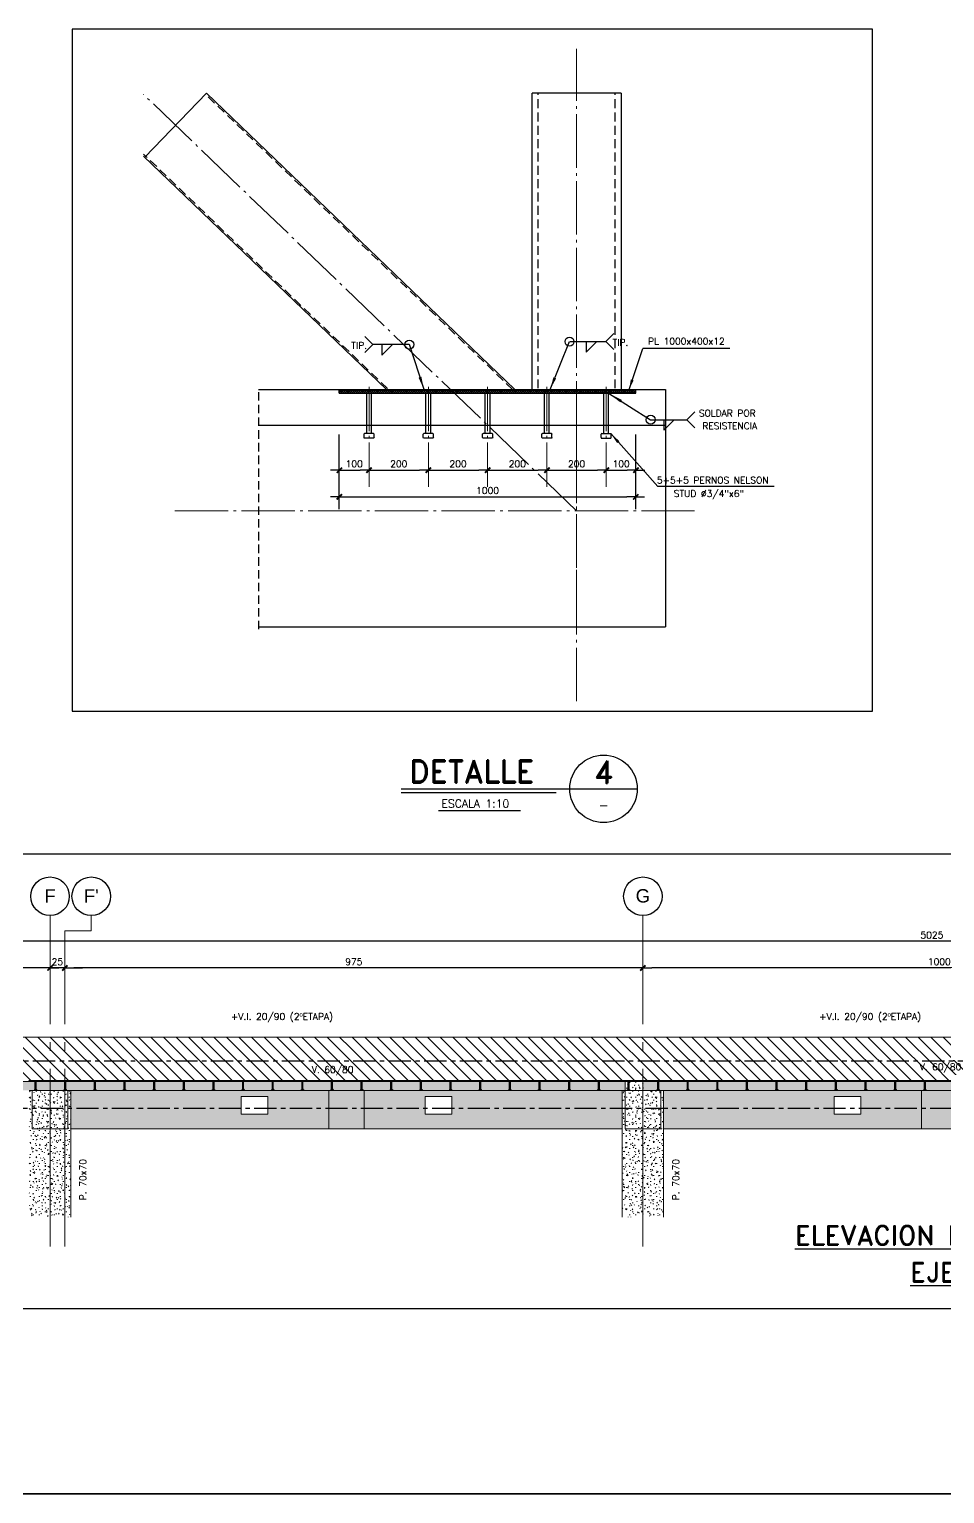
# Model space of a CAD drawing. Extents: x -16871 to 13446, y -24256 to 30894.
# Drawn here: x 1319 to 2863, y 68 to 2538 of the extents above; entities that cross this region are included whole.
import ezdxf
from ezdxf.enums import TextEntityAlignment as Align

# ---------------------------------------------------------------- set-up
doc = ezdxf.new("R2010")
doc.units = 0
doc.header["$LTSCALE"] = 30
doc.header["$MEASUREMENT"] = 0
for name, pattern in [('CENTER', [2, 1.25, -0.25, 0.25, -0.25]), ('DASHED', [0.75, 0.5, -0.25]), ('EJES', [12.5, 10, -1, 0.5, -1]), ('RLE-PROYECCION', [0.71438, 0.47625, -0.23813])]:
    doc.linetypes.add(name, pattern=pattern)
doc.layers.get('0').update_dxf_attribs({"linetype": 'CONTINUOUS'})
doc.layers.add('RLA-ACHURADO', color=30, linetype='RLE-PROYECCION', lineweight=15, transparency=0.7)
for name, color, linetype, lineweight in [('RLA-CONTORNO', 30, 'CONTINUOUS', 15), ('RLA-EJE', 3, 'CONTINUOUS', 25), ('RLA-EJES', 1, 'EJES', 9), ('RLA-TEXTOS-1', 9, 'CONTINUOUS', 9), ('RLA-TITULO', 6, 'CONTINUOUS', 25)]:
    doc.layers.add(name, color=color, linetype=linetype, lineweight=lineweight)
for name, color, linetype in [('RLA-CORTES', 5, 'CONTINUOUS'), ('RLA-COTAS1', 2, 'CONTINUOUS'), ('RLA-COTAS2', 1, 'CONTINUOUS'), ('RLA-FORMATO', 7, 'CONTINUOUS'), ('RLA-HATCH', 1, 'CONTINUOUS'), ('RLA-MUROS', 5, 'CONTINUOUS'), ('RLA-PERFILES', 3, 'CONTINUOUS'), ('RLA-SEGMENTO1', 2, 'DASHED'), ('RLA-SOLDADURAS', 2, 'CONTINUOUS'), ('RLA-TEXTOS', 3, 'CONTINUOUS')]:
    doc.layers.add(name, color=color, linetype=linetype)
doc.styles.add('Arial_1', font='arial.ttf', dxfattribs={"height": 22.5})
doc.styles.add('ROMAND', font='romand', dxfattribs={"height": 31.5})
doc.styles.add('ROMANS', font='romans.shx', dxfattribs={"height": 11.25})
doc.styles.add('SIETE50', font='ROMAND.SHX', dxfattribs={"height": 31.5})
doc.linetypes.add('ZIGZAG', pattern='A,0.0001,-0.2,[131,ltypeshp.shx,S=0.2,R=0,X=-0.2,Y=0],-0.4,[131,ltypeshp.shx,S=0.2,R=180,X=0.2,Y=0],-0.2', length=0.8001)
doc.dimstyles.new('ING-50', dxfattribs={"dimscale": 50, "dimtxt": 0.27, "dimasz": 0.3, "dimexe": 0, "dimexo": 0, "dimgap": 0.1, "dimtad": 1, "dimdec": 1, "dimzin": 12, "dimdsep": 46, "dimtxsty": 'ROMANS', "dimblk": 'TICK1', "dimblk1": 'TICK1', "dimblk2": 'TICK1', "dimcen": 0.09, "dimclrd": 2, "dimclre": 1, "dimclrt": 3, "dimadec": 0, "dimazin": 0, "dimtfac": 1, "dimtdec": 0, "dimtix": 1, "dimtmove": 2, "dimatfit": 3, "dimldrblk": 'TICK1', "dimfxl": 0, "dimfxlon": 1, "dimtolj": 1, "dimtzin": 0, "dimarcsym": 0})
doc.dimstyles.new('ING10M', dxfattribs={"dimscale": 50, "dimtxt": 0.27, "dimasz": 0.3, "dimexe": 0.2, "dimexo": 1, "dimgap": 0.1, "dimtad": 1, "dimdec": 1, "dimlfac": 2, "dimzin": 12, "dimdsep": 46, "dimtxsty": 'ROMANS', "dimblk1": 'TICK1', "dimblk2": 'TICK1', "dimsah": 1, "dimcen": 0.09, "dimse1": 1, "dimse2": 1, "dimclrd": 2, "dimclre": 4, "dimclrt": 3, "dimadec": 0, "dimazin": 0, "dimtfac": 1, "dimtdec": 1, "dimtix": 1, "dimtmove": 2, "dimatfit": 3, "dimldrblk": 'TICK1', "dimfxl": 1, "dimtolj": 1, "dimtzin": 12, "dimarcsym": 0})
pattern_1 = [(0, (923.936, -1722.0096), (20.32, 5.08), [1.676, -13.564, 1.676, -13.564, -81.28]), (0, (923.936, -1722.0096), (20.32, 5.08), [-30.48, 1.676, -28.804, 1.676, -13.564, -35.56]), (0, (923.936, -1722.0096), (20.32, 5.08), [-76.2, 1.676, -8.484, 1.676, -23.724]), (120, (931.556, -1719.4696), (-14.559409, 15.057636), [1.676, -13.564, 1.676, -13.564, -81.28]), (120, (931.556, -1719.4696), (-14.559409, 15.057636), [-30.48, 1.676, -28.804, 1.676, -13.564, -35.56]), (120, (931.556, -1719.4696), (-14.559409, 15.057636), [-76.2, 1.676, -8.484, 1.676, -23.724]), (240, (934.096, -1709.3096), (-5.760591, -20.137636), [1.676, -13.564, 1.676, -13.564, -81.28]), (240, (934.096, -1709.3096), (-5.760591, -20.137636), [-30.48, 1.676, -28.804, 1.676, -13.564, -35.56]), (240, (934.096, -1709.3096), (-5.760591, -20.137636), [-76.2, 1.676, -8.484, 1.676, -23.724])]
pattern_2 = [(0, (923.937, -1722.0096), (20.32, 5.08), [1.676, -13.564, 1.676, -13.564, -81.28]), (0, (923.937, -1722.0096), (20.32, 5.08), [-30.48, 1.676, -28.804, 1.676, -13.564, -35.56]), (0, (923.937, -1722.0096), (20.32, 5.08), [-76.2, 1.676, -8.484, 1.676, -23.724]), (120, (931.557, -1719.4696), (-14.559409, 15.057636), [1.676, -13.564, 1.676, -13.564, -81.28]), (120, (931.557, -1719.4696), (-14.559409, 15.057636), [-30.48, 1.676, -28.804, 1.676, -13.564, -35.56]), (120, (931.557, -1719.4696), (-14.559409, 15.057636), [-76.2, 1.676, -8.484, 1.676, -23.724]), (240, (934.097, -1709.3096), (-5.760591, -20.137636), [1.676, -13.564, 1.676, -13.564, -81.28]), (240, (934.097, -1709.3096), (-5.760591, -20.137636), [-30.48, 1.676, -28.804, 1.676, -13.564, -35.56]), (240, (934.097, -1709.3096), (-5.760591, -20.137636), [-76.2, 1.676, -8.484, 1.676, -23.724])]
pattern_3 = [(315, (923.936, -1722.01), (10.6066, 10.6066), [])]

# ---------------------------------------------------------------- blocks, each defined once
blk = doc.blocks.new('T-DETALL')
at = {"color": 6}
for p, q in [((-154.5, -3.1), (177.6, -3.1)), ((-154.5, -8.1), (63.6, -8.1))]:
    blk.add_line(p, q, dxfattribs=at)
at = {"color": 3}
blk.add_line((-102.1, -33.6), (13.5, -33.6), dxfattribs=at)
blk.add_circle((130.1, -3.1), 47.5, dxfattribs=at)
at = {"color": 6, "style": 'SIETE50'}
blk.add_text('DETALLE', height=31.5, dxfattribs=at).set_placement((-142.7, 5.5))
blk.add_attdef('A', text='', height=31.5, dxfattribs=at).set_placement((130.2, 20.5), align=Align.MIDDLE_CENTER)
at = {"color": 3, "style": 'ROMANS'}
blk.add_attdef('ESCALA', (-97.8, -29.4), '', height=11.2, dxfattribs=at)
blk.add_attdef('-', text='', height=13, dxfattribs=at).set_placement((130.2, -25.9), align=Align.MIDDLE)
blk = doc.blocks.new('A$C056A6877')
at = {"layer": 'RLA-PERFILES'}
for p, q in [((0, 7.5), (0, -7.5)), ((1, 8.5), (7, 8.5)), ((8, 7.5), (8, -7.5)), ((8, 4), (76, 4)), ((1, -8.5), (7, -8.5)), ((8, -4), (76, -4))]:
    blk.add_line(p, q, dxfattribs=at)
for centre, start, end in [((1, 7.5), 90, 180), ((7, 7.5), 0, 90), ((1, -7.5), 180, 270), ((7, -7.5), 270, 0)]:
    blk.add_arc(centre, 1, start, end, dxfattribs=at)
blk = doc.blocks.new('TICK1')
at = {"color": 2}
for points in [[(0, 0), (-1, 0)], [(0, 0), (1, 0)]]:
    blk.add_lwpolyline(points, dxfattribs=at)
at = {"color": 2, "const_width": 0.2}
blk.add_lwpolyline([(-0.3, -0.3), (0.3, 0.3)], dxfattribs=at)
blk = doc.blocks.new('*D52')
at = {"layer": 'RLA-COTAS1', "color": 2, "lineweight": -2, "transparency": 16777216}
blk.add_line((1857.3, 1749.3), (2327.3, 1749.3), dxfattribs=at)
at = {"layer": 'RLA-COTAS1', "color": 2, "lineweight": -2, "transparency": 16777216, "xscale": 15, "yscale": 15, "zscale": 15, "rotation": 180}
blk.add_blockref('TICK1', (1842.3, 1749.3), dxfattribs=at)
at = {"layer": 'RLA-COTAS1', "color": 2, "lineweight": -2, "transparency": 16777216, "xscale": 15, "yscale": 15, "zscale": 15}
blk.add_blockref('TICK1', (2342.3, 1749.3), dxfattribs=at)
at = {"layer": 'RLA-COTAS1', "color": 3, "transparency": 16777216, "insert": (2092.3, 1759.9), "char_height": 11.25, "attachment_point": 5, "style": 'ROMANS'}
blk.add_mtext('\\A1;1000', dxfattribs=at)
blk = doc.blocks.new('*D53')
at = {"layer": 'RLA-COTAS1', "color": 2, "lineweight": -2, "transparency": 16777216}
blk.add_line((2107.5, 1794.3), (2177.5, 1794.3), dxfattribs=at)
at = {"layer": 'RLA-COTAS1', "color": 2, "lineweight": -2, "transparency": 16777216, "xscale": 15, "yscale": 15, "zscale": 15, "rotation": 180}
blk.add_blockref('TICK1', (2092.5, 1794.3), dxfattribs=at)
at = {"layer": 'RLA-COTAS1', "color": 2, "lineweight": -2, "transparency": 16777216, "xscale": 15, "yscale": 15, "zscale": 15}
blk.add_blockref('TICK1', (2192.5, 1794.3), dxfattribs=at)
at = {"layer": 'RLA-COTAS1', "color": 3, "transparency": 16777216, "insert": (2142.5, 1804.9), "char_height": 11.25, "attachment_point": 5, "style": 'ROMANS'}
blk.add_mtext('\\A1;200', dxfattribs=at)
blk = doc.blocks.new('*D47')
at = {"layer": 'RLA-COTAS1', "color": 2, "lineweight": -2, "transparency": 16777216}
blk.add_line((2007.5, 1794.3), (2077.5, 1794.3), dxfattribs=at)
at = {"layer": 'RLA-COTAS1', "color": 2, "lineweight": -2, "transparency": 16777216, "xscale": 15, "yscale": 15, "zscale": 15, "rotation": 180}
blk.add_blockref('TICK1', (1992.5, 1794.3), dxfattribs=at)
at = {"layer": 'RLA-COTAS1', "color": 2, "lineweight": -2, "transparency": 16777216, "xscale": 15, "yscale": 15, "zscale": 15}
blk.add_blockref('TICK1', (2092.5, 1794.3), dxfattribs=at)
at = {"layer": 'RLA-COTAS1', "color": 3, "transparency": 16777216, "insert": (2042.5, 1804.9), "char_height": 11.25, "attachment_point": 5, "style": 'ROMANS'}
blk.add_mtext('\\A1;200', dxfattribs=at)
blk = doc.blocks.new('*D48')
at = {"layer": 'RLA-COTAS1', "color": 2, "lineweight": -2, "transparency": 16777216}
blk.add_line((1907.5, 1794.3), (1977.5, 1794.3), dxfattribs=at)
at = {"layer": 'RLA-COTAS1', "color": 2, "lineweight": -2, "transparency": 16777216, "xscale": 15, "yscale": 15, "zscale": 15, "rotation": 180}
blk.add_blockref('TICK1', (1892.5, 1794.3), dxfattribs=at)
at = {"layer": 'RLA-COTAS1', "color": 2, "lineweight": -2, "transparency": 16777216, "xscale": 15, "yscale": 15, "zscale": 15}
blk.add_blockref('TICK1', (1992.5, 1794.3), dxfattribs=at)
at = {"layer": 'RLA-COTAS1', "color": 3, "transparency": 16777216, "insert": (1942.5, 1804.9), "char_height": 11.25, "attachment_point": 5, "style": 'ROMANS'}
blk.add_mtext('\\A1;200', dxfattribs=at)
blk = doc.blocks.new('*D49')
at = {"layer": 'RLA-COTAS1', "color": 2, "lineweight": -2, "transparency": 16777216}
blk.add_line((1857.5, 1794.3), (1877.5, 1794.3), dxfattribs=at)
at = {"layer": 'RLA-COTAS1', "color": 2, "lineweight": -2, "transparency": 16777216, "xscale": 15, "yscale": 15, "zscale": 15, "rotation": 180}
blk.add_blockref('TICK1', (1842.5, 1794.3), dxfattribs=at)
at = {"layer": 'RLA-COTAS1', "color": 2, "lineweight": -2, "transparency": 16777216, "xscale": 15, "yscale": 15, "zscale": 15}
blk.add_blockref('TICK1', (1892.5, 1794.3), dxfattribs=at)
at = {"layer": 'RLA-COTAS1', "color": 3, "transparency": 16777216, "insert": (1867.5, 1804.9), "char_height": 11.25, "attachment_point": 5, "style": 'ROMANS'}
blk.add_mtext('\\A1;100', dxfattribs=at)
blk = doc.blocks.new('*D50')
at = {"layer": 'RLA-COTAS1', "color": 2, "lineweight": -2, "transparency": 16777216}
blk.add_line((2207.5, 1794.3), (2277.5, 1794.3), dxfattribs=at)
at = {"layer": 'RLA-COTAS1', "color": 2, "lineweight": -2, "transparency": 16777216, "xscale": 15, "yscale": 15, "zscale": 15, "rotation": 180}
blk.add_blockref('TICK1', (2192.5, 1794.3), dxfattribs=at)
at = {"layer": 'RLA-COTAS1', "color": 2, "lineweight": -2, "transparency": 16777216, "xscale": 15, "yscale": 15, "zscale": 15}
blk.add_blockref('TICK1', (2292.5, 1794.3), dxfattribs=at)
at = {"layer": 'RLA-COTAS1', "color": 3, "transparency": 16777216, "insert": (2242.5, 1804.9), "char_height": 11.25, "attachment_point": 5, "style": 'ROMANS'}
blk.add_mtext('\\A1;200', dxfattribs=at)
blk = doc.blocks.new('*D51')
at = {"layer": 'RLA-COTAS1', "color": 2, "lineweight": -2, "transparency": 16777216}
blk.add_line((2307.6, 1794.3), (2327.6, 1794.3), dxfattribs=at)
at = {"layer": 'RLA-COTAS1', "color": 2, "lineweight": -2, "transparency": 16777216, "xscale": 15, "yscale": 15, "zscale": 15, "rotation": 180}
blk.add_blockref('TICK1', (2292.6, 1794.3), dxfattribs=at)
at = {"layer": 'RLA-COTAS1', "color": 2, "lineweight": -2, "transparency": 16777216, "xscale": 15, "yscale": 15, "zscale": 15}
blk.add_blockref('TICK1', (2342.6, 1794.3), dxfattribs=at)
at = {"layer": 'RLA-COTAS1', "color": 3, "transparency": 16777216, "insert": (2317.6, 1804.9), "char_height": 11.25, "attachment_point": 5, "style": 'ROMANS'}
blk.add_mtext('\\A1;100', dxfattribs=at)
blk = doc.blocks.new('Grid - RLE-EJE-192293-EJE 3-3_')
at = {"layer": 'RLA-EJE'}
blk.add_circle((-2350, 1495.5), 32.5, dxfattribs=at)
blk = doc.blocks.new('*D2529')
at = {"layer": 'RLA-COTAS1', "color": 2, "lineweight": -2, "transparency": 16777216}
blk.add_line((5339.3, 999.7), (344.3, 999.7), dxfattribs=at)
at = {"layer": 'RLA-COTAS1', "color": 2, "lineweight": -2, "transparency": 16777216, "xscale": 15, "yscale": 15, "zscale": 15, "rotation": 180}
blk.add_blockref('TICK1', (329.3, 999.7), dxfattribs=at)
at = {"layer": 'RLA-COTAS1', "color": 2, "lineweight": -2, "transparency": 16777216, "xscale": 15, "yscale": 15, "zscale": 15}
blk.add_blockref('TICK1', (5354.3, 999.7), dxfattribs=at)
at = {"layer": 'RLA-COTAS1', "color": 3, "transparency": 16777216, "insert": (2841.8, 1010.3), "char_height": 11.25, "attachment_point": 5, "style": 'ROMANS'}
blk.add_mtext('\\A1;5025', dxfattribs=at)
blk = doc.blocks.new('*D2533')
at = {"layer": 'RLA-COTAS1', "color": 2, "lineweight": -2, "transparency": 16777216}
blk.add_line((3339.3, 954.7), (2369.3, 954.7), dxfattribs=at)
at = {"layer": 'RLA-COTAS1', "color": 2, "lineweight": -2, "transparency": 16777216, "xscale": 15, "yscale": 15, "zscale": 15, "rotation": 180}
blk.add_blockref('TICK1', (2354.3, 954.7), dxfattribs=at)
at = {"layer": 'RLA-COTAS1', "color": 2, "lineweight": -2, "transparency": 16777216, "xscale": 15, "yscale": 15, "zscale": 15}
blk.add_blockref('TICK1', (3354.3, 954.7), dxfattribs=at)
at = {"layer": 'RLA-COTAS1', "color": 3, "transparency": 16777216, "insert": (2854.3, 965.3), "char_height": 11.25, "attachment_point": 5, "style": 'ROMANS'}
blk.add_mtext('\\A1;1000', dxfattribs=at)
blk = doc.blocks.new('*D2534')
at = {"layer": 'RLA-COTAS1', "color": 2, "lineweight": -2, "transparency": 16777216}
blk.add_line((2339.3, 954.7), (1394.3, 954.7), dxfattribs=at)
at = {"layer": 'RLA-COTAS1', "color": 2, "lineweight": -2, "transparency": 16777216, "xscale": 15, "yscale": 15, "zscale": 15, "rotation": 180}
blk.add_blockref('TICK1', (1379.3, 954.7), dxfattribs=at)
at = {"layer": 'RLA-COTAS1', "color": 2, "lineweight": -2, "transparency": 16777216, "xscale": 15, "yscale": 15, "zscale": 15}
blk.add_blockref('TICK1', (2354.3, 954.7), dxfattribs=at)
at = {"layer": 'RLA-COTAS1', "color": 3, "transparency": 16777216, "insert": (1866.8, 965.3), "char_height": 11.25, "attachment_point": 5, "style": 'ROMANS'}
blk.add_mtext('\\A1;975', dxfattribs=at)
blk = doc.blocks.new('*D2535')
at = {"layer": 'RLA-COTAS1', "color": 2, "lineweight": -2, "transparency": 16777216}
for p, q in [((1339.3, 954.7), (1324.3, 954.7)), ((1379.3, 954.7), (1354.3, 954.7)), ((1394.3, 954.7), (1409.3, 954.7))]:
    blk.add_line(p, q, dxfattribs=at)
at = {"layer": 'RLA-COTAS1', "color": 2, "lineweight": -2, "transparency": 16777216, "xscale": 15, "yscale": 15, "zscale": 15}
blk.add_blockref('TICK1', (1354.3, 954.7), dxfattribs=at)
at = {"layer": 'RLA-COTAS1', "color": 2, "lineweight": -2, "transparency": 16777216, "xscale": 15, "yscale": 15, "zscale": 15, "rotation": 180}
blk.add_blockref('TICK1', (1379.3, 954.7), dxfattribs=at)
at = {"layer": 'RLA-COTAS1', "color": 3, "transparency": 16777216, "insert": (1366.8, 965.3), "char_height": 11.25, "attachment_point": 5, "style": 'ROMANS'}
blk.add_mtext('\\A1;25', dxfattribs=at)
blk = doc.blocks.new('*D2536')
at = {"layer": 'RLA-COTAS1', "color": 2, "lineweight": -2, "transparency": 16777216}
blk.add_line((1339.3, 954.7), (369.3, 954.7), dxfattribs=at)
at = {"layer": 'RLA-COTAS1', "color": 2, "lineweight": -2, "transparency": 16777216, "xscale": 15, "yscale": 15, "zscale": 15, "rotation": 180}
blk.add_blockref('TICK1', (354.3, 954.7), dxfattribs=at)
at = {"layer": 'RLA-COTAS1', "color": 2, "lineweight": -2, "transparency": 16777216, "xscale": 15, "yscale": 15, "zscale": 15}
blk.add_blockref('TICK1', (1354.3, 954.7), dxfattribs=at)
at = {"layer": 'RLA-COTAS1', "color": 3, "transparency": 16777216, "insert": (854.3, 965.3), "char_height": 11.25, "attachment_point": 5, "style": 'ROMANS'}
blk.add_mtext('\\A1;1000', dxfattribs=at)

msp = doc.modelspace()

# ---------------------------------------------------------------- hatches: boundary and pattern name
at = {"layer": 'RLA-ACHURADO'}
h = msp.add_hatch(dxfattribs=at)
h.set_pattern_fill('RLE-N_E__2_ETAPA', color=256, style=0, pattern_type=2)
h.set_pattern_definition(pattern_3)
h.paths.add_polyline_path([(627.356, 763.178), (1360.34, 763.178), (1360.34, 838.178), (339.343, 838.178), (339.343, 763.178), (389.343, 763.178)], flags=0)
h = msp.add_hatch(dxfattribs=at)
h.set_pattern_fill('RLE-N_E__2_ETAPA', color=256, style=0, pattern_type=2)
h.set_pattern_definition(pattern_3)
h.paths.add_polyline_path([(1389.343, 763.178), (1860.34, 763.178), (1860.34, 838.178), (1360.34, 838.178), (1360.34, 763.178)], flags=0)
h = msp.add_hatch(dxfattribs=at)
h.set_pattern_fill('RLE-N_E__2_ETAPA', color=256, style=0, pattern_type=2)
h.set_pattern_definition(pattern_3)
h.paths.add_polyline_path([(2324.343, 763.178), (2360.34, 763.178), (2360.34, 838.178), (1860.34, 838.178), (1860.34, 763.178), (2319.343, 763.178)], flags=0)
h = msp.add_hatch(dxfattribs=at)
h.set_pattern_fill('RLE-N_E__2_ETAPA', color=256, style=0, pattern_type=2)
h.set_pattern_definition(pattern_3)
h.paths.add_polyline_path([(2360.34, 763.178), (2844.34, 763.178), (2844.34, 838.178), (2360.34, 838.178)], flags=0)
h = msp.add_hatch(dxfattribs=at)
h.set_pattern_fill('RLE-N_E__2_ETAPA', color=256, style=0, pattern_type=2)
h.set_pattern_definition(pattern_3)
h.paths.add_polyline_path([(2844.34, 763.178), (3364.34, 763.178), (3364.34, 838.178), (2844.34, 838.178)], flags=0)
h = msp.add_hatch(dxfattribs=at)
h.set_pattern_fill('SAND - DENSE', color=256, style=0, pattern_type=2)
h.set_pattern_definition(pattern_1)
h.paths.add_polyline_path([(2324.343, 748.178), (2324.343, 763.178), (319.343, 763.178), (319.343, 748.178), (2319.343, 748.178)], flags=0)
h = msp.add_hatch(dxfattribs=at)
h.set_pattern_fill('SAND - DENSE', color=256, style=0, pattern_type=2)
h.set_pattern_definition(pattern_1)
h.paths.add_polyline_path([(1319.343, 534.757), (1389.343, 534.757), (1389.343, 748.178), (1319.343, 748.178)])
h = msp.add_hatch(dxfattribs=at)
h.set_pattern_fill('SAND - DENSE', color=256, style=0, pattern_type=2)
h.set_pattern_definition(pattern_2)
h.paths.add_polyline_path([(1676.843, 708.178), (1676.843, 738.178), (1721.843, 738.178), (1721.843, 708.178)])
h.paths.add_polyline_path([(1389.343, 683.178), (2319.343, 683.178), (2319.343, 748.178), (1389.343, 748.178)])
h.paths.add_polyline_path([(2031.843, 738.178), (2031.843, 708.178), (1986.843, 708.178), (1986.843, 738.178)])
h = msp.add_hatch(dxfattribs=at)
h.set_pattern_fill('SAND - DENSE', color=256, style=0, pattern_type=2)
h.set_pattern_definition(pattern_1)
h.paths.add_polyline_path([(2319.343, 534.757), (2389.343, 534.757), (2389.343, 748.178), (2384.343, 748.178), (2384.343, 683.178), (2324.343, 683.178), (2324.343, 748.178), (2319.343, 748.178)])
h = msp.add_hatch(dxfattribs=at)
h.set_pattern_fill('SAND - DENSE', color=256, style=0, pattern_type=2)
h.set_pattern_definition(pattern_2)
h.paths.add_polyline_path([(2384.343, 683.178), (2384.343, 748.178), (2355.343, 748.178), (2355.343, 763.178), (2324.343, 763.178), (2324.343, 683.178)], flags=0)
h = msp.add_hatch(dxfattribs=at)
h.set_pattern_fill('SAND - DENSE', color=256, style=0, pattern_type=2)
h.set_pattern_definition(pattern_1)
h.paths.add_polyline_path([(2729.103, 748.178), (3353.343, 748.178), (3353.343, 763.178), (2355.343, 763.178), (2355.343, 748.178)], flags=0)
h = msp.add_hatch(dxfattribs=at)
h.set_pattern_fill('SAND - DENSE', color=256, style=0, pattern_type=2)
h.set_pattern_definition(pattern_2)
h.paths.add_polyline_path([(2721.843, 738.178), (2721.843, 708.178), (2676.843, 708.178), (2676.843, 738.178)])
h.paths.add_polyline_path([(2389.343, 683.178), (3319.343, 683.178), (3319.343, 748.178), (2389.343, 748.178)])
h.paths.add_polyline_path([(2986.843, 708.178), (2986.843, 738.178), (3031.843, 738.178), (3031.843, 708.178)])
at = {"layer": 'RLA-HATCH'}
h = msp.add_hatch(dxfattribs=at)
h.set_pattern_fill('_U', color=256, scale=2.5, angle=-45, style=0, double=1, pattern_type=0)
h.set_pattern_definition([(45, (2783.2191, -7928.2304), (1.76776695, -1.76776695), []), (315, (2783.2191, -7928.2304), (-1.76776695, -1.76776695), [])])
h.paths.add_polyline_path([(1842.302, 1924.123), (1842.302, 1930.123), (2342.302, 1930.123), (2342.302, 1924.123)])
h = msp.add_hatch(dxfattribs=at)
h.set_pattern_fill('_U', color=256, scale=0.5, angle=135, style=0, double=1, pattern_type=0)
h.set_pattern_definition([(225, (1231.96497, 2616.801), (-0.35355339, 0.35355339), []), (135, (1231.96497, 2616.801), (0.35355339, 0.35355339), [])])
h.paths.add_polyline_path([(4889.343, 765.177), (4889.343, 763.178), (1319.348, 763.178), (1319.348, 765.177)])

# ---------------------------------------------------------------- linework, layer by layer
at = {"color": 1, "linetype": 'CENTER'}
msp.add_lwpolyline([(1265.594, 798.226), (4916.3, 798.226, -0.41421356), (4936.3, 778.226), (4936.3, 737.469, -0.41421356), (4916.3, 717.469), (1265.594, 717.469, -0.41421356), (1245.594, 737.469), (1245.594, 778.226, -0.41421356)], format="xyb", close=True, dxfattribs=at)
at = {"layer": 'RLA-CONTORNO'}
for p, q in [((339.343, 838.178), (1360.34, 838.178)), ((1360.34, 838.178), (1860.34, 838.178)), ((1860.34, 838.178), (2360.34, 838.178)), ((2360.34, 838.178), (2844.34, 838.178)), ((2844.34, 838.178), (3364.34, 838.178)), ((319.343, 763.178), (2324.343, 763.178)), ((1319.348, 748.178), (1389.343, 748.178)), ((1324.343, 683.178), (1324.343, 748.178)), ((1384.343, 748.178), (1324.343, 748.178)), ((1384.343, 748.178), (1384.343, 683.178)), ((1389.343, 534.757), (1389.343, 748.178)), ((2319.343, 748.178), (1389.343, 748.178)), ((1824.343, 683.178), (1824.343, 748.178)), ((1884.343, 748.178), (1884.343, 683.178)), ((2319.343, 534.757), (2319.343, 748.178)), ((2319.343, 748.178), (2355.339, 748.178)), ((2355.343, 763.178), (2324.343, 763.178)), ((2324.343, 763.178), (2324.343, 683.178)), ((2355.339, 748.178), (2324.343, 748.178)), ((3353.343, 763.178), (2355.343, 763.178)), ((2384.339, 748.178), (2355.343, 748.178)), ((2384.343, 748.178), (3324.343, 748.178)), ((2384.343, 683.178), (2384.343, 748.178)), ((2389.343, 534.757), (2389.343, 748.178)), ((2824.343, 683.178), (2824.343, 748.178)), ((1384.343, 683.178), (1324.343, 683.178)), ((1389.343, 683.178), (2319.343, 683.178)), ((2324.343, 683.178), (2384.343, 683.178)), ((2389.343, 683.178), (3319.343, 683.178))]:
    msp.add_line(p, q, dxfattribs=at)
for points in [[(1676.843, 708.178), (1721.843, 708.178), (1721.843, 738.178), (1676.843, 738.178)], [(1986.843, 708.178), (2031.843, 708.178), (2031.843, 738.178), (1986.843, 738.178)], [(2676.843, 708.178), (2721.843, 708.178), (2721.843, 738.178), (2676.843, 738.178)]]:
    msp.add_lwpolyline(points, close=True, dxfattribs=at)
at = {"layer": 'RLA-CORTES', "color": 2}
for points in [[(1391.9, 1387.812), (2741.9, 1387.812), (2741.9, 2537.812), (1391.9, 2537.812)], [(5535.167, 1146.62), (2.041, 1146.62), (2.041, 380.523), (5535.167, 380.523)]]:
    msp.add_lwpolyline(points, close=True, dxfattribs=at)
at = {"layer": 'RLA-COTAS2'}
for p, q in [((1842.302, 1728.559), (1842.302, 1854.237)), ((2342.302, 1728.559), (2342.302, 1854.237))]:
    msp.add_line(p, q, dxfattribs=at)
at = {"layer": 'RLA-EJES', "ltscale": 0.3}
for p, q in [((2242.462, 1404.425), (2242.462, 2504.613)), ((2242.462, 1725.942), (1512.062, 2427.977)), ((1564.574, 1725.942), (2441.574, 1725.942))]:
    msp.add_line(p, q, dxfattribs=at)
at = {"layer": 'RLA-EJES', "ltscale": 0.25}
for p, q in [((1892.462, 1766.198), (1892.462, 1938.676)), ((1992.462, 1766.198), (1992.462, 1938.676)), ((2092.462, 1766.198), (2092.462, 1938.676)), ((2192.462, 1766.198), (2192.462, 1938.676)), ((2292.462, 1766.198), (2292.462, 1938.676)), ((2242.462, 1551.198), (2242.462, 1873.676))]:
    msp.add_line(p, q, dxfattribs=at)
at = {"layer": 'RLA-EJES'}
for p, q in [((1354.343, 484.757), (1354.343, 1043.178)), ((1423.85, 1017.238), (1423.85, 1043.178)), ((2354.343, 484.757), (2354.343, 1043.178)), ((1379.343, 484.757), (1379.343, 1017.238)), ((1379.343, 1017.238), (1423.85, 1017.238))]:
    msp.add_line(p, q, dxfattribs=at)
at = {"layer": 'RLA-FORMATO', "color": 6, "linetype": 'Continuous'}
for p, q in [((-58.1, 68.098), (5686.9, 68.098)), ((5686.9, 68.098), (426.9, 68.098))]:
    msp.add_line(p, q, dxfattribs=at)
at = {"layer": 'RLA-MUROS'}
for p, q in [((1705.962, 1930.123), (2392.462, 1930.123)), ((2392.462, 1930.123), (2392.462, 1530.123)), ((1705.962, 1870.123), (2230.962, 1870.123)), ((1705.962, 1870.123), (2392.462, 1870.123)), ((1705.962, 1530.123), (2392.462, 1530.123))]:
    msp.add_line(p, q, dxfattribs=at)
at = {"layer": 'RLA-MUROS', "color": 1, "linetype": 'RLE-PROYECCION'}
msp.add_line((1705.962, 1925.942), (1705.962, 1525.942), dxfattribs=at)
at = {"layer": 'RLA-PERFILES', "color": 1, "linetype": 'ZIGZAG'}
for p, q in [((1618.069, 2430.113), (1514.124, 2321.968)), ((2317.462, 2430.113), (2167.462, 2430.113))]:
    msp.add_line(p, q, dxfattribs=at)
at = {"layer": 'RLA-PERFILES'}
for p, q in [((2138.261, 1930.123), (1618.069, 2430.113)), ((2167.462, 1930.123), (2167.462, 2430.113)), ((2317.462, 2430.113), (2317.462, 1930.123)), ((1921.801, 1930.123), (1512.062, 2323.95))]:
    msp.add_line(p, q, dxfattribs=at)
at = {"layer": 'RLA-PERFILES', "color": 4}
for p, q in [((1842.302, 1930.123), (2342.302, 1930.123)), ((1842.302, 1924.123), (1842.302, 1930.123)), ((2342.302, 1924.123), (2342.302, 1930.123)), ((2342.302, 1924.123), (2342.302, 1930.123)), ((1842.302, 1924.123), (2342.302, 1924.123)), ((2342.302, 1924.123), (2246.302, 1924.123)), ((1319.348, 765.177), (4889.343, 765.177)), ((1319.348, 763.178), (1319.348, 765.177))]:
    msp.add_line(p, q, dxfattribs=at)
at = {"layer": 'RLA-SEGMENTO1'}
for p, q in [((2134.653, 1930.123), (1616.337, 2428.311)), ((2177.462, 1932.292), (2177.462, 2430.113)), ((2307.462, 1932.292), (2307.462, 2430.113)), ((1923.533, 1931.926), (1512.062, 2327.418))]:
    msp.add_line(p, q, dxfattribs=at)
at = {"layer": 'RLA-SOLDADURAS'}
for p, q in [((1899.063, 2006.097), (1885.563, 2019.597)), ((1899.063, 2006.097), (1885.563, 1992.597)), ((1960.091, 2006.097), (1899.063, 2006.097)), ((1914.243, 2006.097), (1914.243, 1988.213)), ((1914.243, 1988.213), (1932.126, 2006.097)), ((1985.144, 1930.123), (1960.396, 2006.097)), ((2197.691, 1930.123), (2230.541, 2011.03)), ((2230.846, 2011.03), (2291.875, 2011.03)), ((2258.811, 2011.03), (2258.811, 1993.146)), ((2258.811, 1993.146), (2276.695, 2011.03)), ((2291.875, 2011.03), (2305.375, 2024.53)), ((2291.875, 2011.03), (2305.375, 1997.53)), ((2296.302, 1924.123), (2367.16, 1879.41)), ((2367.16, 1879.41), (2428.697, 1879.41)), ((2389.434, 1861.527), (2407.317, 1879.41)), ((2389.434, 1879.41), (2389.434, 1861.527)), ((2428.697, 1879.41), (2442.197, 1892.91)), ((2428.697, 1879.41), (2442.197, 1865.91))]:
    msp.add_line(p, q, dxfattribs=at)
for points in [[(1985.144, 1930.123, 0, 5, 0), (1978.322, 1951.067, 5, 5, 0)], [(2197.691, 1930.123, 0, 5, 0), (2205.792, 1950.076, 5, 5, 0)], [(2296.302, 1924.123, 0, 5, 0), (2317.602, 1910.682, 5, 5, 0)], [(2300.063, 1856.089, 0, 5, 0), (2312.877, 1841.642, 5, 5, 0)]]:
    msp.add_lwpolyline(points, format="xyseb", dxfattribs=at)
for centre in [(1960.396, 2006.097), (2230.541, 2011.03), (2367.364, 1879.41)]:
    msp.add_circle(centre, 7.58, dxfattribs=at)
at = {"layer": 'RLA-TEXTOS', "color": 1}
for p, q in [((2330.962, 1930.123), (2354.142, 1999.436)), ((2501.121, 1999.436), (2354.142, 1999.436)), ((2300.063, 1856.089), (2379.383, 1766.659)), ((2575.705, 1766.659), (2379.383, 1766.659))]:
    msp.add_line(p, q, dxfattribs=at)
at = {"layer": 'RLA-TEXTOS', "color": 2}
msp.add_lwpolyline([(2330.962, 1930.123, 0, 5, 0), (2336.374, 1946.307, 5, 5, 0)], format="xyseb", dxfattribs=at)

# ---------------------------------------------------------------- block references
at = {"xscale": -1, "rotation": 270}
for p in [(1892.462, 1848.123), (1992.462, 1848.123), (2092.462, 1848.123), (2192.462, 1848.123)]:
    msp.add_blockref('A$C056A6877', p, dxfattribs=at)
at = {"rotation": 90}
msp.add_blockref('A$C056A6877', (2292.302, 1848.123), dxfattribs=at)
at = {"xscale": 1.2, "yscale": 1.2, "zscale": 1.2}
msp.add_blockref('T-DETALL', (2131.831, 1260.561), dxfattribs=at).add_auto_attribs({'ESCALA': 'ESCALA 1:10', 'A': '4', '-': '-'})
at = {"xscale": -0.2, "yscale": 0.2, "zscale": 0.2, "rotation": 270}
for p in [(1330.148, 747.978), (1380.148, 747.978), (1430.148, 747.978), (1480.148, 747.978), (1530.148, 747.978), (1580.148, 747.978), (1630.148, 747.978), (1680.148, 747.978), (1730.148, 747.978), (1780.148, 747.978), (1830.148, 747.978), (1880.148, 747.978), (1930.148, 747.978), (1980.148, 747.978), (2030.148, 747.978), (2080.148, 747.978), (2130.148, 747.978), (2180.148, 747.978), (2230.148, 747.978), (2280.148, 747.978), (2330.148, 747.978), (2380.148, 747.978), (2430.148, 747.978), (2480.148, 747.978), (2530.148, 747.978), (2580.148, 747.978), (2630.148, 747.978), (2680.148, 747.978), (2730.148, 747.978), (2780.148, 747.978), (2830.148, 747.978)]:
    msp.add_blockref('A$C056A6877', p, dxfattribs=at)
at = {"layer": 'RLA-EJE'}
for p in [(3704.357, -419.822), (3773.863, -419.822), (4704.357, -419.822)]:
    msp.add_blockref('Grid - RLE-EJE-192293-EJE 3-3_', p, dxfattribs=at)

# ---------------------------------------------------------------- texts
at = {"layer": 'RLA-EJE', "color": 5, "char_height": 22.5, "attachment_point": 2, "line_spacing_factor": 0.941778, "style": 'Arial_1'}
for s, insert, width in [('F', (1354.337, 1087.631), 22.86344), ("F'", (1423.844, 1087.631), 30.02549), ('G', (2354.337, 1087.631), 29.1991)]:
    msp.add_mtext(s, dxfattribs=dict(at, insert=insert, width=width))
at = {"layer": 'RLA-TEXTOS', "style": 'ROMANS'}
for s, p in [('TIP.', (1862.574, 1999.046)), ('TIP.', (2303.285, 2003.98)), ('SOLDAR POR', (2448.675, 1884.71)), ('RESISTENCIA', (2454.568, 1863.225)), ('5+5+5 PERNOS NELSON', (2377.925, 1771.677)), ('STUD %%C3/4"x6"', (2406.466, 1749.085))]:
    msp.add_text(s, height=11.25, dxfattribs=at).set_placement(p)
msp.add_text('PL 1000x400x12', height=11.25, dxfattribs=at).set_placement((2427.785, 2006.167), align=Align.CENTER)
at = {"layer": 'RLA-TEXTOS-1', "char_height": 11.25, "attachment_point": 5, "line_spacing_factor": 0.941778, "style": 'ROMANS'}
for s, insert, width in [('+V.I. 20/90 (2ºETAPA)', (1745.56, 870.928), 208.8964), ('+V.I. 20/90 (2ºETAPA)', (2737.56, 870.928), 208.8964), ('V. 60/80', (1831.028, 781.37), 77.89617), ('V. 60/80', (2856.164, 786.032), 77.89617)]:
    msp.add_mtext(s, dxfattribs=dict(at, insert=insert, width=width))
at = {"layer": 'RLA-TEXTOS-1', "char_height": 11.25, "width": 129.81884, "attachment_point": 5, "rotation": 90, "line_spacing_factor": 0.983083, "style": 'ROMANS'}
for insert in [(1409.819, 597.748), (2409.819, 597.748)]:
    msp.add_mtext('P. 70x70', dxfattribs=dict(at, insert=insert))
at = {"layer": 'RLA-TITULO', "insert": (2930.39, 520.134), "char_height": 32.5, "width": 695.28836, "attachment_point": 2, "line_spacing_factor": 1.146391, "style": 'ROMAND'}
msp.add_mtext("{\\LELEVACION EJE 1-1' (ENTRE EJE F - I') }", dxfattribs=at)

# ---------------------------------------------------------------- dimensions: what is measured, and where the dimension line sits
at = {"layer": 'RLA-COTAS1'}
for base, p1, p2, picture, middle in [((1892.462, 1794.264), (1842.462, 1794.264), (1892.462, 1794.264), '*D49', (1867.462, 1804.889)), ((1992.462, 1794.264), (1892.462, 1794.264), (1992.462, 1794.264), '*D48', (1942.462, 1804.889)), ((2092.462, 1794.264), (1992.462, 1794.264), (2092.462, 1794.264), '*D47', (2042.462, 1804.889)), ((2192.462, 1794.264), (2092.462, 1794.264), (2192.462, 1794.264), '*D53', (2142.462, 1804.889)), ((2292.462, 1794.264), (2192.462, 1794.264), (2292.462, 1794.264), '*D50', (2242.462, 1804.889)), ((2342.622, 1794.264), (2292.622, 1794.264), (2342.622, 1794.264), '*D51', (2317.622, 1804.889)), ((2342.302, 1749.268), (1842.302, 1749.268), (2342.302, 1749.268), '*D52', (2092.302, 1759.893))]:
    dim = msp.add_linear_dim(base=base, p1=p1, p2=p2, dimstyle='ING10M', dxfattribs=at)
    dim.commit()
    dim.dimension.update_dxf_attribs({"geometry": picture, "text_midpoint": middle})
for base, p1, p2, picture, middle in [((329.343, 999.693), (5354.343, 994.693), (329.343, 994.693), '*D2529', (2841.843, 1010.318)), ((354.343, 954.693), (1354.343, 949.693), (354.343, 949.693), '*D2536', (854.343, 965.318)), ((1354.343, 954.693), (1379.343, 949.693), (1354.343, 949.693), '*D2535', (1366.843, 965.318)), ((1379.343, 954.693), (2354.343, 949.693), (1379.343, 949.693), '*D2534', (1866.843, 965.318)), ((2354.343, 954.693), (3354.343, 949.693), (2354.343, 949.693), '*D2533', (2854.343, 965.318))]:
    dim = msp.add_linear_dim(base=base, p1=p1, p2=p2, dimstyle='ING-50', override={"dimexe": 0, "dimexo": 0, "dimdec": 1, "dimfxl": 0, "dimfxlon": 1}, dxfattribs=at)
    dim.commit()
    dim.dimension.update_dxf_attribs({"geometry": picture, "text_midpoint": middle})

doc.saveas('drawing.dxf')
